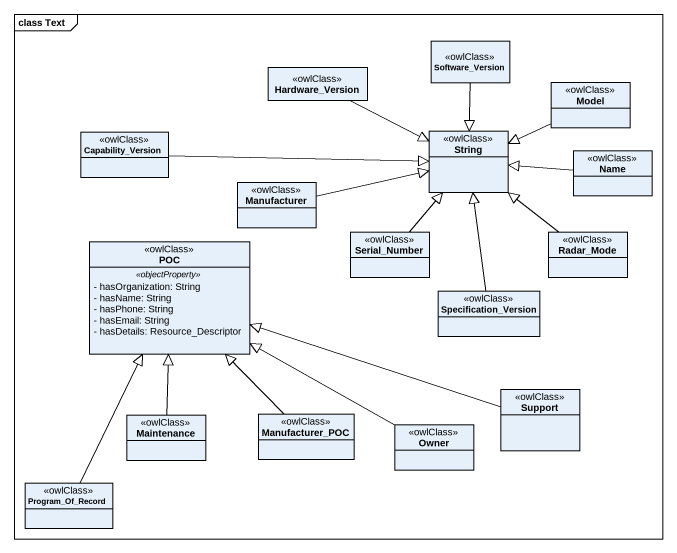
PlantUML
@startuml
mainframe class Text
hide circle
hide empty members
skinparam classAttributeIconSize 0
class Software_Version <<owlClass>>
class Hardware_Version <<owlClass>>
class Model <<owlClass>>
class Capability_Version <<owlClass>>
class String <<owlClass>>
class Name <<owlClass>>
class Manufacturer <<owlClass>>
class POC <<owlClass>> {
  .. <<objectProperty>> ..
  - hasOrganization: String
  - hasName: String
  - hasPhone: String
  - hasEmail: String
  - hasDetails: Resource_Descriptor
}
class Serial_Number <<owlClass>>
class Radar_Mode <<owlClass>>
class Specification_Version <<owlClass>>
class Support <<owlClass>>
class Maintenance <<owlClass>>
class Manufacturer_POC <<owlClass>>
class Owner <<owlClass>>
class Program_Of_Record <<owlClass>>
Software_Version --|> String
Hardware_Version -right-|> String
Model -left-|> String
Capability_Version -right-|> String
Name -left-|> String
Manufacturer -right-|> String
Serial_Number -up-|> String
Radar_Mode -up-|> String
Specification_Version -up-|> String
Support -left-|> POC
Maintenance -up-|> POC
Manufacturer_POC -up-|> POC
Owner -left-|> POC
Program_Of_Record -up-|> POC
@enduml
